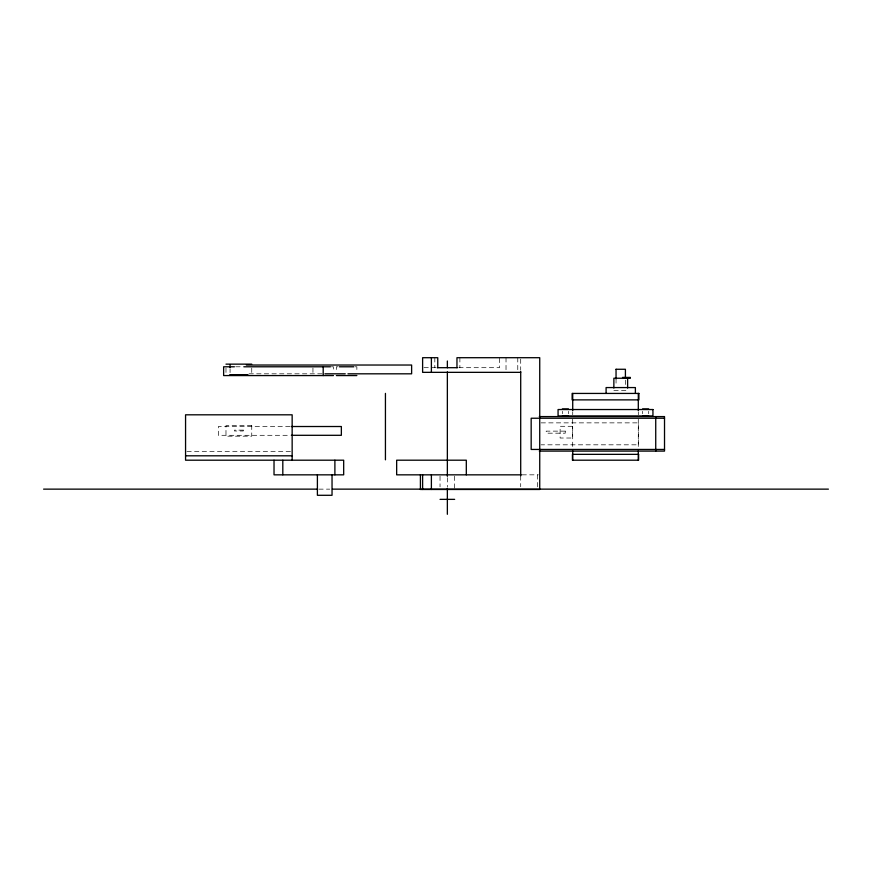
<?xml version="1.0" encoding="UTF-8"?>
<svg xmlns="http://www.w3.org/2000/svg" width="872" height="872" viewBox="0 0 872 872"><rect width="100%" height="100%" fill="white"/><g stroke="black" fill="none" stroke-linecap="round" stroke-linejoin="round"><path stroke-width="0.65" stroke-dasharray="4.36 3.27" d="M235.745 366.785L242.471 366.785M331.404 366.785L333.442 366.785L333.442 371.799M337.998 366.785L336.374 366.785L336.374 371.799M355.242 366.785L356.866 366.785L356.866 371.799M423.966 367.69L435.902 367.69M458.803 367.69L499.536 367.69L499.536 357.705M249.043 373.816L322.204 373.816M613.877 390.503L627.6 390.503M541.098 422.865L638.675 422.865L638.675 444.818L541.098 444.818M289.995 426.517L218.36 426.517L218.36 435.302L289.995 435.302M186.913 451.413L292.153 451.413M522.034 474.837L538.384 474.837M318.825 489.138L329.725 489.138M648.703 411.333L648.703 413.72M642.555 411.333L642.555 413.72M638.304 412.129L638.304 414.8M638.282 419.236L638.282 448.448M625.42 380.148L625.42 385.588M616.046 378.786L616.046 385.588M572.719 412.129L572.719 414.8M572.697 419.236L572.697 449.451M568.468 411.333L568.468 413.72M562.32 411.333L562.32 413.72M537.544 474.837L537.544 486.816M520.704 359.068L520.704 369.935M520.704 475.894L520.704 486.761M517.772 357.705L517.772 371.014M506.022 357.705L506.022 371.014M459.882 357.705L459.882 367.69M454.672 476.167L454.672 489.475M447.358 477.671L447.358 487.165M440.033 476.167L440.033 486.816M434.823 357.705L434.823 367.69M312.95 368.038L312.95 374.317M251.746 368.104L251.746 373.369M230.077 368.791L230.077 372.562M225.979 368.104L225.979 373.369M251.746 425.645L225.979 425.645L225.979 436.185L251.746 436.185L251.746 425.645M572.424 426.299L560.118 426.299L560.118 438.017L572.424 438.017L572.424 426.299M243.244 430.125L234.481 430.125L234.47 430.997L243.244 430.997L243.255 430.125M565.241 431.128L546.21 431.128L546.21 433.177L565.241 433.177L565.241 431.128"/><path stroke-width="1.31" d="M225.979 364.147L251.746 364.147M246.34 365.03L411.628 365.03L411.628 373.816L347.95 373.816M234.394 366.785L223.635 366.785L223.635 375.57L333.442 375.57M243.811 366.785L330.444 366.785M339.372 366.785L353.868 366.785M437.275 367.69L457.429 367.69M616.068 369.27L625.409 369.27L625.42 377.434M520.704 372.344L422.615 372.344L422.615 357.705L437.755 357.705L437.755 367.69M324.918 373.816L345.236 373.816M229.75 374.688L247.975 374.688M336.374 375.57L356.866 375.57M622.488 377.413L630.391 377.413M630.391 378.295L613.877 378.208L613.855 388.04M562.331 408.935L568.457 408.935M642.555 408.935L648.692 408.935M562.331 416.108L568.457 416.108M642.555 416.108L648.692 416.108M539.288 416.587L664.519 416.587L664.519 451.097L539.288 451.097M664.519 418.233L531.168 418.233L531.168 449.451L664.519 449.451M291.346 426.517L341.355 426.517L341.355 435.302L291.346 435.302M185.562 455.805L292.153 455.805M521.205 474.837L396.662 474.837L396.662 460.198L466.313 460.198L466.313 474.837M43.6 489.138L317.463 489.138M332.45 489.138L828.4 489.138M440.055 499.362L454.661 499.362M655.733 416.587L655.733 451.097M638.304 393.435L638.304 410.788M638.304 450.846L638.304 460.198M635.383 393.435L635.383 387.571L606.095 387.571L606.095 393.435M627.622 378.208L627.622 388.04M616.046 369.27L616.046 378.786M572.719 393.435L572.719 410.788M572.719 450.846L572.719 460.198M520.704 371.287L520.704 475.894M456.961 367.69L456.961 357.705L539.735 357.705L539.735 489.475L420.413 489.475L420.413 474.837M447.358 361.008L447.358 367.788M447.358 371.864L447.358 476.308M447.358 488.516L447.358 514.295M431.389 357.705L431.389 372.344M431.389 474.837L431.389 489.475M422.615 474.837L422.615 489.475M385.435 393.392L385.435 459.827M334.892 460.198L334.892 474.837M332.036 474.837L332.036 495.296L317.397 495.296L317.397 474.837M323.196 366.785L323.196 375.57M292.153 460.198L292.153 414.81L185.562 414.81L185.562 460.198L343.677 460.198L343.677 474.837L274.026 474.837L274.026 460.198M282.811 460.198L282.811 474.837M230.077 365.03L230.077 367.537M638.893 393.435L572.13 393.435L572.13 399.877L638.893 399.877L638.893 393.435M652.943 409.535L558.069 409.535L558.069 415.977L652.943 415.977L652.943 409.535M638.598 454.345L572.424 454.345L572.424 460.198L638.598 460.198L638.598 454.345"/></g></svg>
